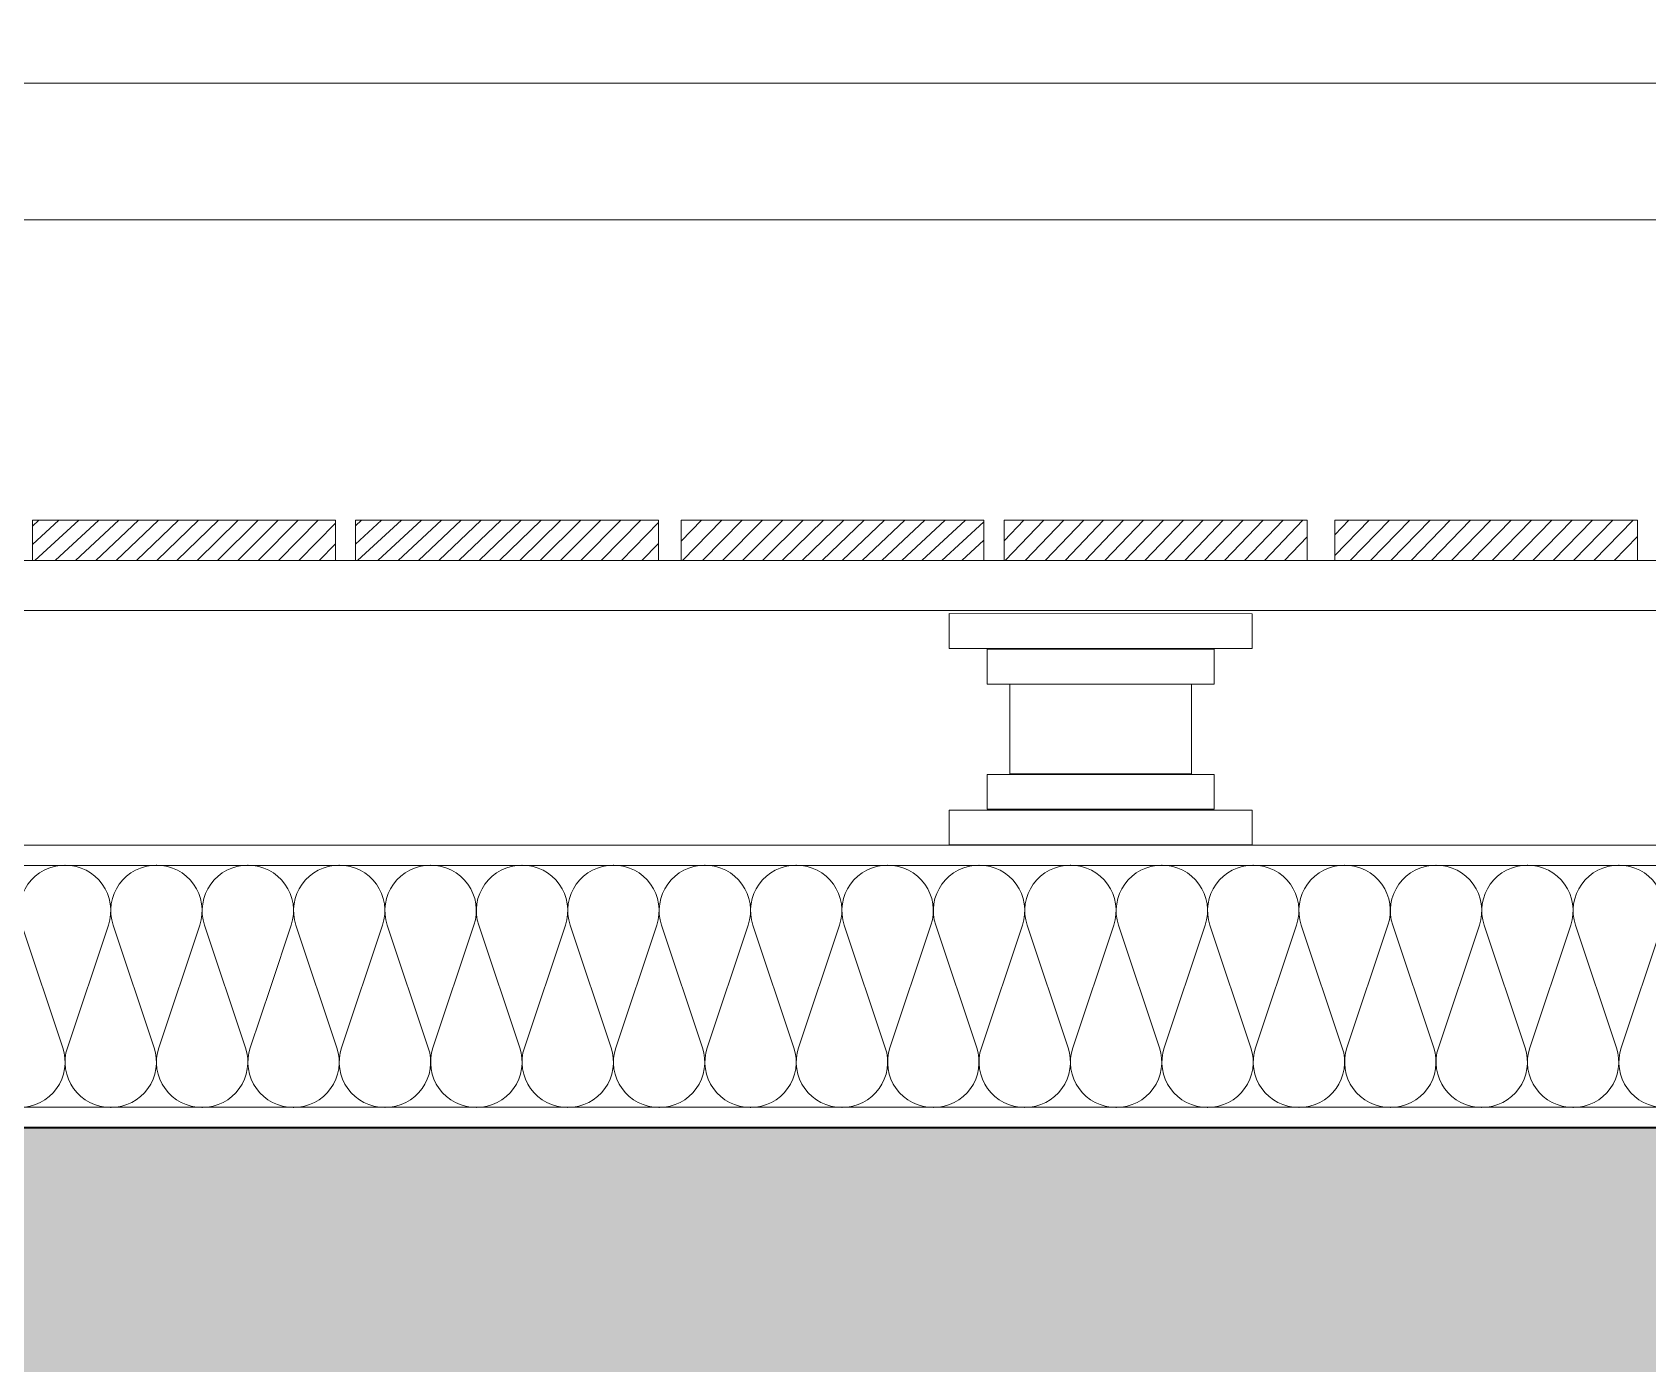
# Model space of a CAD drawing. Header units: metres. Extents: x 1838950 to 1842843, y 5171318 to 5174224.
# Drawn here: x 1841245.721 to 1841246.521, y 5171396.825 to 5171397.485 of the extents above; entities that cross this region are included whole.
import ezdxf

# ---------------------------------------------------------------- set-up
doc = ezdxf.new("R2010")
doc.units = ezdxf.units.M
doc.header["$LTSCALE"] = 0.0254
doc.layers.add('00 CHAZAL Coupe A.5', color=7, linetype='Continuous', lineweight=18)
pattern_1 = [(45, (388.1691140702418, 220.8695760480229), (0, -0.009999999999999997), [])]

# ---------------------------------------------------------------- blocks, each defined once
blk = doc.blocks.new('Groupe-1760-1')
at = {"layer": '00 CHAZAL Coupe A.5', "color": 7, "linetype": 'Continuous', "lineweight": 18, "flags": 128}
for points in [[(1841245.715045178, 5171396.952356575, 0.5121759215032138), (1841245.73638494, 5171396.981988975), (1841245.716085287, 5171397.042724021, -0.5121759209772708), (1841245.737425049, 5171397.072356422), (1841245.737680791, 5171397.07235642, -0.5121761421179358), (1841245.759020146, 5171397.042723724), (1841245.73871965, 5171396.981988962, 0.51217614317802), (1841245.760059004, 5171396.952356266), (1841245.760314747, 5171396.952356264, 0.512175924847231), (1841245.781654509, 5171396.981988664), (1841245.761354855, 5171397.04272371, -0.5121759209772708), (1841245.782694618, 5171397.07235611), (1841245.78295036, 5171397.072356109, -0.51217614317802), (1841245.804289715, 5171397.042723413), (1841245.783989219, 5171396.981988652, 0.51217614317802), (1841245.805328573, 5171396.952355955), (1841245.805584315, 5171396.952355953, 0.5121759215032138), (1841245.826924078, 5171396.981988353), (1841245.806624424, 5171397.0427234, -0.512175924321288), (1841245.827964187, 5171397.072355799), (1841245.828219929, 5171397.072355798, -0.51217614317802), (1841245.849559284, 5171397.042723102), (1841245.839409036, 5171397.012355721)], [(1841245.839409036, 5171397.012355721), (1841245.829258788, 5171396.981988341, 0.5121761421179358), (1841245.850598142, 5171396.952355645), (1841245.850853884, 5171396.952355642, 0.5121759215032138), (1841245.872193647, 5171396.981988042), (1841245.851893993, 5171397.042723089, -0.5121759209772708), (1841245.873233756, 5171397.072355488), (1841245.873489498, 5171397.072355486, -0.5121761421179358), (1841245.894828852, 5171397.042722791), (1841245.874528357, 5171396.98198803, 0.5121761421179358), (1841245.895867711, 5171396.952355334), (1841245.896123453, 5171396.952355332, 0.5121759215032138), (1841245.917463216, 5171396.981987731), (1841245.897163562, 5171397.042722777, -0.5121759209772708), (1841245.918503325, 5171397.072355178), (1841245.918759067, 5171397.072355176, -0.5121761421179358), (1841245.940098421, 5171397.042722479), (1841245.919797926, 5171396.981987718, 0.5121761343698147), (1841245.94113728, 5171396.952355023), (1841245.941393022, 5171396.952355021, 0.5121759215032138), (1841245.962732784, 5171396.98198742), (1841245.942433131, 5171397.042722466, -0.5121759209772708), (1841245.963772893, 5171397.072354867), (1841245.964028636, 5171397.072354865, -0.5121761343698147), (1841245.98536799, 5171397.042722169), (1841245.965067494, 5171396.981987407, 0.5121761421179358), (1841245.986406849, 5171396.952354711), (1841245.986662591, 5171396.95235471, 0.5121759215032138), (1841246.008002353, 5171396.981987109), (1841245.9877027, 5171397.042722155, -0.5121759209772708), (1841246.009042462, 5171397.072354556), (1841246.009298204, 5171397.072354554, -0.5121761421179358), (1841246.030637559, 5171397.042721858), (1841246.010337063, 5171396.981987096, 0.5121761421179358), (1841246.031676418, 5171396.9523544), (1841246.03193216, 5171396.952354399, 0.5121759209772708), (1841246.053271922, 5171396.981986799), (1841246.032972269, 5171397.042721844, -0.5121759209772708), (1841246.054312031, 5171397.072354245), (1841246.054567773, 5171397.072354243, -0.5121761421179358), (1841246.075907128, 5171397.042721547), (1841246.055606632, 5171396.981986786, 0.51217614317802), (1841246.076945986, 5171396.952354089), (1841246.077201728, 5171396.952354087, 0.512175924321288), (1841246.098541491, 5171396.981986488), (1841246.078241837, 5171397.042721534, -0.5121759209772708), (1841246.0995816, 5171397.072353934), (1841246.099837342, 5171397.072353932, -0.51217614317802), (1841246.121176697, 5171397.042721236), (1841246.100876201, 5171396.981986475, 0.5121761421179358), (1841246.122215555, 5171396.952353779), (1841246.122471297, 5171396.952353777, 0.5121759209772708), (1841246.14381106, 5171396.981986177), (1841246.123511406, 5171397.042721223, -0.512175924321288), (1841246.144851169, 5171397.072353624), (1841246.145106911, 5171397.072353622, -0.51217614317802), (1841246.166446266, 5171397.042720925), (1841246.14614577, 5171396.981986164, 0.5121761421179358), (1841246.167485124, 5171396.952353468), (1841246.167740866, 5171396.952353466, 0.5121759209772708), (1841246.189080629, 5171396.981985866), (1841246.168780975, 5171397.042720912, -0.5121759209772708), (1841246.190120738, 5171397.072353313), (1841246.19037648, 5171397.072353311, -0.5121761421179358), (1841246.211715834, 5171397.042720614), (1841246.191415339, 5171396.981985853, 0.5121761343698147), (1841246.212754693, 5171396.952353157), (1841246.213010435, 5171396.952353155, 0.5121759209772708), (1841246.234350198, 5171396.981985556), (1841246.214050544, 5171397.042720601, -0.5121759209772708), (1841246.235390306, 5171397.072353002), (1841246.235646049, 5171397.072353, -0.5121761421179358), (1841246.256985403, 5171397.042720304), (1841246.236684907, 5171396.981985542, 0.5121761343698147), (1841246.258024262, 5171396.952352846), (1841246.258280004, 5171396.952352844, 0.5121759209772708), (1841246.279619766, 5171396.981985245), (1841246.259320113, 5171397.04272029, -0.5121759209772708), (1841246.280659875, 5171397.072352691), (1841246.280915618, 5171397.072352689, -0.5121761343698147), (1841246.302254972, 5171397.042719993), (1841246.281954476, 5171396.981985232, 0.5121761421179358), (1841246.303293831, 5171396.952352535), (1841246.303549573, 5171396.952352533, 0.5121759209772708), (1841246.324889335, 5171396.981984934), (1841246.304589682, 5171397.042719979, -0.5121759209772708), (1841246.325929444, 5171397.07235238), (1841246.326185186, 5171397.072352378, -0.5121761421179358), (1841246.347524541, 5171397.042719682), (1841246.327224045, 5171396.981984921, 0.5121761421179358), (1841246.3485634, 5171396.952352224), (1841246.348819142, 5171396.952352222, 0.5121759209772708), (1841246.370158904, 5171396.981984623), (1841246.34985925, 5171397.042719669, -0.5121759209772708), (1841246.371199013, 5171397.072352068), (1841246.371454755, 5171397.072352067, -0.5121761421179358), (1841246.39279411, 5171397.042719371), (1841246.372493614, 5171396.98198461, 0.51217614317802), (1841246.393832968, 5171396.952351914), (1841246.394088711, 5171396.952351912, 0.5121759209772708), (1841246.415428473, 5171396.981984312), (1841246.395128819, 5171397.042719358, -0.5121759209772708), (1841246.416468582, 5171397.072351758), (1841246.416724324, 5171397.072351757, -0.51217614317802), (1841246.438063679, 5171397.04271906), (1841246.417763183, 5171396.981984299, 0.5121761421179358), (1841246.439102537, 5171396.952351603), (1841246.43935828, 5171396.952351601, 0.5121759209772708), (1841246.460698042, 5171396.981984002), (1841246.440398388, 5171397.042719047, -0.5121759209772708), (1841246.461738151, 5171397.072351447), (1841246.461993893, 5171397.072351445, -0.51217614317802), (1841246.483333247, 5171397.042718749), (1841246.463032752, 5171396.981983988, 0.5121761421179358), (1841246.484372106, 5171396.952351292), (1841246.484627848, 5171396.95235129, 0.5121759209772708), (1841246.505967611, 5171396.981983691), (1841246.485667957, 5171397.042718736, -0.5121759209772708), (1841246.507007719, 5171397.072351136), (1841246.507263462, 5171397.072351134, -0.5121761421179358), (1841246.528602816, 5171397.042718438), (1841246.50830232, 5171396.981983677, 0.5121761343698147), (1841246.529641675, 5171396.952350981)]]:
    blk.add_lwpolyline(points, format="xyb", dxfattribs=at)
blk = doc.blocks.new('Groupe-1935-1')
at = {"layer": '00 CHAZAL Coupe A.5', "color": 7, "linetype": 'Continuous', "lineweight": 5, "flags": 128}
for points in [[(1841246.175503335, 5171397.197003039), (1841246.325503335, 5171397.196990459), (1841246.325501893, 5171397.179794623), (1841246.175501894, 5171397.179807201)], [(1841246.194252039, 5171397.179349243), (1841246.306752039, 5171397.179339808), (1841246.306750597, 5171397.162143685), (1841246.194250597, 5171397.16215312)], [(1841246.205502594, 5171397.162152176), (1841246.295502594, 5171397.162144628), (1841246.295498868, 5171397.11772841), (1841246.205498869, 5171397.117735958)], [(1841246.194249015, 5171397.117280792), (1841246.306749014, 5171397.117271356), (1841246.306747572, 5171397.100075234), (1841246.194247573, 5171397.100084668)], [(1841246.175497719, 5171397.099630207), (1841246.325497718, 5171397.099617627), (1841246.325496276, 5171397.08242179), (1841246.175496277, 5171397.08243437)]]:
    blk.add_lwpolyline(points, close=True, dxfattribs=at)

msp = doc.modelspace()

# ---------------------------------------------------------------- hatches: boundary and pattern name
at = {"layer": '00 CHAZAL Coupe A.5', "linetype": 'Continuous', "lineweight": 0, "true_color": 0xaaaaaa}
h = msp.add_hatch(color=253, dxfattribs=at)
h.paths.add_polyline_path([(1841239.109896663, 5171403.243896709), (1841238.949896664, 5171403.243896708), (1841238.949896662, 5171402.521969138), (1841224.65489666, 5171402.521969132), (1841224.654896659, 5171402.872162836), (1841224.474896656, 5171402.872162841), (1841224.474896655, 5171402.326162837), (1841224.475301403, 5171402.326162834), (1841224.475301407, 5171402.272162841), (1841231.923579672, 5171402.272162838), (1841231.923579679, 5171399.732462833), (1841224.655250215, 5171399.732462838), (1841224.655250213, 5171399.732162839), (1841224.475301403, 5171399.732162839), (1841224.475301412, 5171399.482162841), (1841236.987928811, 5171399.482162837), (1841236.987928817, 5171399.112889856), (1841237.087976189, 5171399.112889857), (1841237.087976182, 5171399.482162838), (1841238.93028596, 5171399.482162832), (1841238.93028596, 5171396.942462839), (1841224.475301409, 5171396.942462837), (1841224.475301411, 5171396.692355099), (1841246.377896659, 5171396.692355103), (1841246.377896661, 5171394.10147543), (1841224.475301404, 5171394.101475427), (1841224.475301405, 5171394.101355106), (1841224.475036844, 5171394.101355103), (1841224.475036842, 5171393.851355097), (1841246.37789666, 5171393.851355102), (1841246.377896659, 5171391.261162833), (1841224.475301403, 5171391.261162841), (1841224.475301406, 5171390.511163147), (1841224.655250211, 5171390.565686908), (1841224.655250206, 5171391.031714343), (1841224.654996149, 5171391.031714346), (1841224.654996147, 5171391.061714348), (1841241.882573695, 5171391.061714348), (1841241.882573695, 5171387.477191932), (1841242.082573693, 5171387.53426539), (1841242.082573697, 5171388.170355096), (1841244.382896662, 5171388.170355097), (1841244.382896658, 5171387.592779486), (1841244.575838503, 5171387.647714344), (1841244.575838506, 5171388.221043946), (1841251.192440692, 5171388.221043946), (1841251.192440688, 5171387.739728985), (1841251.352896657, 5171387.787714348), (1841251.352896661, 5171393.704138685), (1841251.353186321, 5171393.704138688), (1841251.353186318, 5171393.736426199), (1841251.352440687, 5171393.7364262), (1841251.352440685, 5171395.123355104), (1841251.233036839, 5171395.134355097), (1841251.233036847, 5171395.163355105), (1841251.232036843, 5171395.163355106), (1841251.232036842, 5171395.165587686), (1841251.192440684, 5171395.165587681), (1841251.192440693, 5171394.101475435), (1841246.557768262, 5171394.101475426), (1841246.557768263, 5171396.722462832), (1841251.192440694, 5171396.722462841), (1841251.192440686, 5171396.489355098), (1841251.352440685, 5171396.489355099), (1841251.352440687, 5171396.530651601), (1841251.352896659, 5171396.530651597), (1841251.352896658, 5171396.55671435), (1841251.352440684, 5171396.556714344), (1841251.352440692, 5171396.722462832), (1841252.340786604, 5171396.722462839), (1841252.3407866, 5171396.928933835), (1841251.720516192, 5171396.938018993), (1841251.720536839, 5171396.937796375), (1841251.362440684, 5171396.942462835), (1841251.352440687, 5171396.942462837), (1841251.352440687, 5171397.070166074), (1841251.352896661, 5171397.07016608), (1841251.352896659, 5171397.246062134), (1841251.352440687, 5171397.246062138), (1841251.352440692, 5171397.268162839), (1841251.352492689, 5171397.268162834), (1841251.35249269, 5171397.412162843), (1841251.35228317, 5171397.412162838), (1841251.352283174, 5171397.439162839), (1841251.192440686, 5171397.439162839), (1841251.192440687, 5171396.942462836), (1841245.109077177, 5171396.942462842), (1841245.085864868, 5171396.970704683), (1841245.00263581, 5171397.172667933), (1841244.919994568, 5171397.173386062), (1841244.919994564, 5171397.173392333), (1841244.919273441, 5171397.173392333), (1841244.919273437, 5171396.944310385), (1841244.919638059, 5171396.942462835), (1841239.110460074, 5171396.942462837), (1841239.11046007, 5171399.29216284), (1841239.10989666, 5171399.292162834), (1841239.109896654, 5171399.51216284), (1841244.86303684, 5171399.51216284), (1841244.863036841, 5171399.512462839), (1841244.957424605, 5171399.51246284), (1841244.957424609, 5171399.439216402), (1841245.117306272, 5171399.439216402), (1841245.117306273, 5171399.445162839), (1841245.117601469, 5171399.445162842), (1841245.117601464, 5171399.512462843), (1841246.106017133, 5171399.512462839), (1841246.106017133, 5171399.724727717), (1841245.455516759, 5171399.735635524), (1841245.45496105, 5171399.734283544), (1841245.117601464, 5171399.739940494), (1841245.11760146, 5171400.23246284), (1841244.817601467, 5171400.232462842), (1841244.817601464, 5171399.73246284), (1841239.109896661, 5171399.732462842)])
h.paths.add_polyline_path([(1841244.382896663, 5171391.041162834), (1841244.382896655, 5171388.420850242), (1841242.082573691, 5171388.420850242), (1841242.0825737, 5171391.041162842)])
h.paths.add_polyline_path([(1841246.377896656, 5171391.04116284), (1841246.377896661, 5171388.42104395), (1841244.575838506, 5171388.421043945), (1841244.5758385, 5171391.041162835)])
h.paths.add_polyline_path([(1841251.192440687, 5171391.041162836), (1841251.192440687, 5171390.901285128), (1841251.192614533, 5171390.90128513), (1841251.192614524, 5171390.863826097), (1841251.192642106, 5171390.863826093), (1841251.192642109, 5171388.421043948), (1841246.557768262, 5171388.421043947), (1841246.557768257, 5171391.041162837)])
h.paths.add_polyline_path([(1841251.192440689, 5171393.881475432), (1841251.192440691, 5171391.261162839), (1841246.557896664, 5171391.261162838), (1841246.557896662, 5171393.881475431)])
h.paths.add_polyline_path([(1841244.919994568, 5171397.173386062), (1841244.919994559, 5171397.172514952), (1841244.919273441, 5171397.173392333)])
h.paths.add_polyline_path([(1841238.93028596, 5171402.301961875), (1841238.930285954, 5171399.732462839), (1841238.597896662, 5171399.732462839), (1841232.103579674, 5171399.732462839), (1841232.103579677, 5171402.301460601), (1841238.852188752, 5171402.30196188)])
at = {"layer": '00 CHAZAL Coupe A.5', "linetype": 'Continuous', "lineweight": 5, "true_color": 0xc0c0c0}
h = msp.add_hatch(dxfattribs=at)
h.set_pattern_fill('BOIS 45', color=9, style=0, pattern_type=2)
h.set_pattern_definition(pattern_1)
h.paths.add_polyline_path([(1841245.871428478, 5171397.223286049), (1841245.721428478, 5171397.223286049), (1841245.721428478, 5171397.24328605), (1841245.871428478, 5171397.24328605)])
h = msp.add_hatch(dxfattribs=at)
h.set_pattern_fill('BOIS 45', color=9, style=0, pattern_type=2)
h.set_pattern_definition(pattern_1)
h.paths.add_polyline_path([(1841246.031428478, 5171397.223286049), (1841245.881428478, 5171397.223286049), (1841245.881428478, 5171397.24328605), (1841246.031428478, 5171397.24328605)])
h = msp.add_hatch(dxfattribs=at)
h.set_pattern_fill('BOIS 45', color=9, style=0, pattern_type=2)
h.set_pattern_definition(pattern_1)
h.paths.add_polyline_path([(1841246.192703489, 5171397.223286049), (1841246.042703489, 5171397.223286049), (1841246.042703489, 5171397.24328605), (1841246.192703489, 5171397.24328605)])
h = msp.add_hatch(dxfattribs=at)
h.set_pattern_fill('BOIS 45', color=9, style=0, pattern_type=2)
h.set_pattern_definition(pattern_1)
h.paths.add_polyline_path([(1841246.352703489, 5171397.223286049), (1841246.202703489, 5171397.223286049), (1841246.202703489, 5171397.24328605), (1841246.352703489, 5171397.24328605)])
h = msp.add_hatch(dxfattribs=at)
h.set_pattern_fill('BOIS 45', color=9, style=0, pattern_type=2)
h.set_pattern_definition(pattern_1)
h.paths.add_polyline_path([(1841246.516428478, 5171397.223286049), (1841246.366428478, 5171397.223286049), (1841246.366428478, 5171397.24328605), (1841246.516428478, 5171397.24328605)])

# ---------------------------------------------------------------- linework, layer by layer
at = {"layer": '00 CHAZAL Coupe A.5', "color": 7, "linetype": 'Continuous', "lineweight": 13}
msp.add_line((1841251.483283331, 5171397.459779774), (1841245.279996151, 5171397.459779774), dxfattribs=at)
at = {"layer": '00 CHAZAL Coupe A.5', "color": 7, "linetype": 'Continuous', "lineweight": 5}
msp.add_line((1841251.16660617, 5171397.392162832), (1841245.302497423, 5171397.392162832), dxfattribs=at)
at = {"layer": '00 CHAZAL Coupe A.5', "color": 7, "linetype": 'Continuous', "lineweight": 35, "flags": 128}
msp.add_lwpolyline([(1841244.919994567, 5171397.173392326), (1841244.919994567, 5171397.173386059), (1841245.002635815, 5171397.172667922), (1841245.085864872, 5171396.970704675), (1841245.109077184, 5171396.942462833), (1841251.192440693, 5171396.942462833), (1841251.192440693, 5171397.439162833), (1841251.352283173, 5171397.439162833), (1841251.352283173, 5171397.412162832), (1841251.352492694, 5171397.412162832), (1841251.352492694, 5171397.268162833), (1841251.352440693, 5171397.268162833), (1841251.352440693, 5171397.24606213), (1841251.352896663, 5171397.24606213), (1841251.352896663, 5171397.070166072), (1841251.352440693, 5171397.070166072), (1841251.352440693, 5171396.942462833), (1841251.362440693, 5171396.942462833), (1841251.720536849, 5171396.937796369), (1841251.720516193, 5171396.93801899), (1841252.340786604, 5171396.928933825), (1841252.340786604, 5171396.722462832)], dxfattribs=at)
at = {"layer": '00 CHAZAL Coupe A.5', "color": 7, "linetype": 'Continuous', "lineweight": 13, "flags": 128}
for points in [[(1841245.871428478, 5171397.223286049), (1841245.721428478, 5171397.223286049), (1841245.721428478, 5171397.24328605), (1841245.871428478, 5171397.24328605)], [(1841246.031428478, 5171397.223286049), (1841245.881428478, 5171397.223286049), (1841245.881428478, 5171397.24328605), (1841246.031428478, 5171397.24328605)], [(1841246.192703489, 5171397.223286049), (1841246.042703489, 5171397.223286049), (1841246.042703489, 5171397.24328605), (1841246.192703489, 5171397.24328605)], [(1841246.352703489, 5171397.223286049), (1841246.202703489, 5171397.223286049), (1841246.202703489, 5171397.24328605), (1841246.352703489, 5171397.24328605)], [(1841246.516428478, 5171397.223286049), (1841246.366428478, 5171397.223286049), (1841246.366428478, 5171397.24328605), (1841246.516428478, 5171397.24328605)], [(1841251.14960617, 5171397.223286049), (1841251.14960617, 5171397.198637123), (1841245.030295225, 5171397.198637123), (1841245.030295225, 5171397.204234349), (1841244.931153466, 5171397.204234349), (1841244.931153466, 5171397.223286049)], [(1841245.054468347, 5171397.082321216), (1841251.192440693, 5171397.082321216), (1841251.192440693, 5171397.072321217), (1841245.054468347, 5171397.072321217)], [(1841245.09173226, 5171396.952462832), (1841251.192440693, 5171396.952462832), (1841251.192440693, 5171396.942462833), (1841245.09173226, 5171396.942462833)]]:
    msp.add_lwpolyline(points, close=True, dxfattribs=at)

# ---------------------------------------------------------------- block references
at = {"layer": '00 CHAZAL Coupe A.5', "color": 7}
for name in ['Groupe-1935-1', 'Groupe-1760-1']:
    msp.add_blockref(name, (0, 0), dxfattribs=at)

doc.saveas('drawing.dxf')
